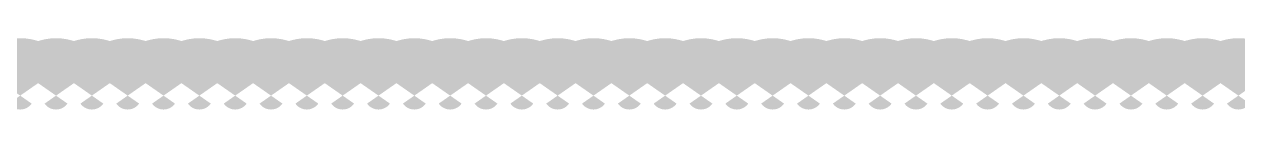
# Model space of a CAD drawing. Header units: inches. Extents: x -48 to 777, y -156 to 510.
# Drawn here: x 293.31 to 310.25, y 265.51 to 266.64 of the extents above; entities that cross this region are included whole.
import ezdxf

# ---------------------------------------------------------------- set-up
doc = ezdxf.new("R2010")
doc.units = ezdxf.units.IN
doc.header["$MEASUREMENT"] = 0

msp = doc.modelspace()

# ---------------------------------------------------------------- linework, layer by layer
at = {"color": 6, "const_width": 1}
msp.add_lwpolyline([(311.0054, 266.00679, 0.52056705), (310.5054, 266.00679, 0.52056705), (310.0054, 266.00679, 0.52056705), (309.5054, 266.00679, 0.52056705), (309.0054, 266.00679, 0.52056705), (308.5054, 266.00679, 0.52056705), (308.0054, 266.00679, 0.52056705), (307.5054, 266.00679, 0.52056705), (307.0054, 266.00679, 0.52056705), (306.5054, 266.00679, 0.52056705), (306.0054, 266.00679, 0.52056705), (305.5054, 266.00679, 0.52056705), (305.0054, 266.00679, 0.52056705), (304.5054, 266.00679, 0.52056705), (304.0054, 266.00679, 0.52056705), (303.5054, 266.00679, 0.52056705), (303.0054, 266.00679, 0.52056705), (302.5054, 266.00679, 0.52056705), (302.0054, 266.00679, 0.52056705), (301.5054, 266.00679, 0.52056705), (301.0054, 266.00679, 0.52056705), (300.5054, 266.00679, 0.52056705), (300.0054, 266.00679, 0.52056705), (299.5054, 266.00679, 0.52056705), (299.0054, 266.00679, 0.52056705), (298.5054, 266.00679, 0.52056705), (298.0054, 266.00679, 0.52056705), (297.5054, 266.00679, 0.52056705), (297.0054, 266.00679, 0.52056705), (296.5054, 266.00679, 0.52056705), (296.0054, 266.00679, 0.52056705), (295.5054, 266.00679, 0.52056705), (295.0054, 266.00679, 0.52056705), (294.5054, 266.00679, 0.52056705), (294.0054, 266.00679, 0.52056705), (293.5054, 266.00679, 0.52056705), (293.0054, 266.00679, 0.52056705), (292.5054, 266.00679, 0.52056705)], format="xyb", dxfattribs=at)

doc.saveas('drawing.dxf')
